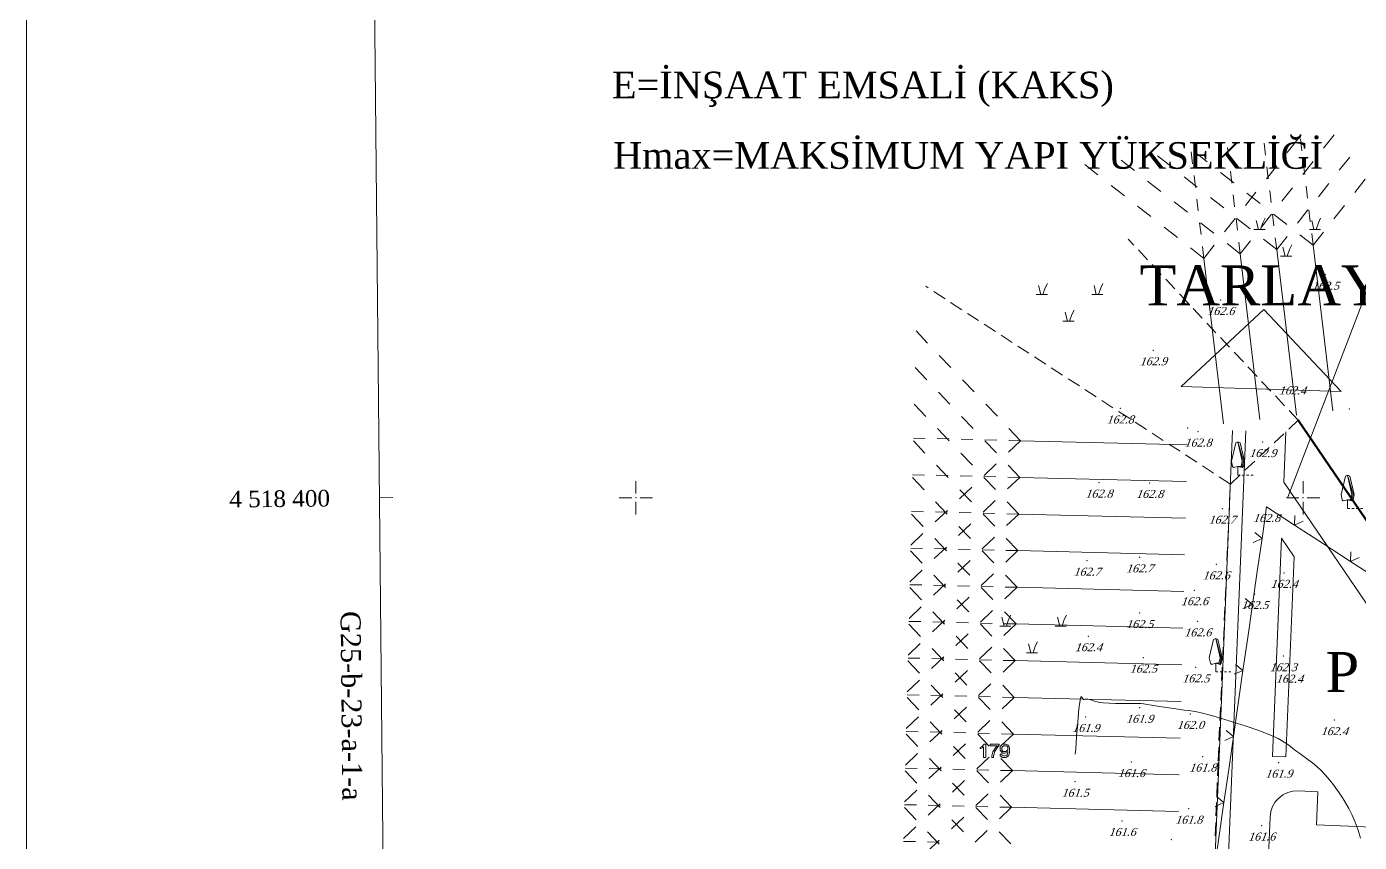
# Model space of a CAD drawing. Header units: millimetres. Extents: x 566284 to 574062, y 4517236 to 4521877.
# Drawn here: x 573396.2 to 573596, y 4518403.2 to 4518525.5 of the extents above; entities that cross this region are included whole.
import ezdxf

# ---------------------------------------------------------------- set-up
doc = ezdxf.new("R2010")
doc.units = ezdxf.units.MM
for name, color, linetype in [('ADAKENARI', 7, 'Continuous'), ('SINIR1000', 7, 'Continuous'), ('SM_EMSAL', 7, 'Continuous'), ('YAZI', 7, 'Continuous')]:
    doc.layers.add(name, color=color, linetype=linetype)
for name, color, linetype, lineweight in [('CiT', 18, 'Continuous', 0), ('EGRI_2M', 18, 'Continuous', 0), ('EKNOK', 1, 'Continuous', 0), ('GRID', 18, 'Continuous', 0), ('KAD_HATTAM', 1, 'Continuous', 0), ('KAD_NOKTA', 1, 'Continuous', 0), ('KALDIRIM', 18, 'Continuous', 0), ('KPAFTA', 18, 'Continuous', 0), ('NKOT', 1, 'Continuous', 0), ('NOKTA', 18, 'Continuous', 0), ('PAFTA', 18, 'Continuous', 0), ('SEMBOL', 18, 'Continuous', 0)]:
    doc.layers.add(name, color=color, linetype=linetype, lineweight=lineweight)
doc.layers.add('CIZPEN', color=171, linetype='Continuous', lineweight=0, plot=False)
doc.styles.get("Standard").update_dxf_attribs({"font": 'TimesNewRoman.ttf'})

# ---------------------------------------------------------------- blocks, each defined once
blk = doc.blocks.new('47')
at = {"layer": 'SEMBOL', "lineweight": 0}
for p, q in [((-4.33, 0.67), (-4.67, 2)), ((-3.67, 1.67), (-3.33, 2.33)), ((4, 0.67), (3.67, 2)), ((4.67, 1.67), (5, 2.33)), ((-5, 0.67), (-3.33, 0.67)), ((-4, 0.67), (-3.67, 1.67)), ((3.33, 0.67), (5, 0.67)), ((4.33, 0.67), (4.67, 1.67)), ((0.33, -2.33), (0.67, -1.67)), ((-1, -3.33), (0.67, -3.33)), ((-0.33, -3.33), (-0.67, -2)), ((0, -3.33), (0.33, -2.33))]:
    blk.add_line(p, q, dxfattribs=at)
blk = doc.blocks.new('43')
at = {"layer": 'SEMBOL', "lineweight": 0}
for p, q in [((-0.97, 2.1), (-0.32, 4.84)), ((-0.32, 4.84), (0, 5)), ((0, 5), (0.32, 4.84)), ((0.81, 2.1), (0, 5)), ((0, 5), (0.65, 2.1)), ((0.32, 4.84), (0.97, 2.1)), ((-0.81, 1.29), (-0.97, 2.1)), ((0.65, 2.1), (0.48, 1.29)), ((0.65, 1.29), (0.81, 2.1)), ((0.97, 2.1), (0.81, 1.29)), ((-0.65, 1.13), (-0.81, 1.29)), ((0, 1.29), (-0.65, 1.13)), ((0, 0), (0, 1.29)), ((0.65, 1.13), (0, 1.29)), ((0, 1.29), (0.65, 1.29)), ((0.32, 0), (0, 0)), ((0.81, 1.29), (0.65, 1.13)), ((0.97, 0), (0.65, 0)), ((1.61, 0), (1.29, 0)), ((2.26, 0), (1.94, 0))]:
    blk.add_line(p, q, dxfattribs=at)
blk = doc.blocks.new('240')
at = {"layer": 'GRID', "lineweight": 0}
for p, q in [((0, 2.5), (0, 0.625)), ((-2.5, 0), (-0.625, 0)), ((0.625, 0), (2.5, 0)), ((0, -0.625), (0, -2.5))]:
    blk.add_line(p, q, dxfattribs=at)
blk.add_point((0, 0), dxfattribs=at)

msp = doc.modelspace()

# ---------------------------------------------------------------- linework, layer by layer
at = {"layer": 'ADAKENARI', "lineweight": 70}
msp.add_line((573621.25, 4518415.78), (573586.8, 4518466.49), dxfattribs=at)
at = {"layer": 'ADAKENARI', "lineweight": 0}
msp.add_line((573573.1, 4518371.18), (573576.97, 4518464.94, 150.9), dxfattribs=at)
at = {"layer": 'CiT', "lineweight": 0}
for p, q in [((573581.38, 4518448.74), (573582.06, 4518453.48)), ((573582.06, 4518453.48), (573586.25, 4518450.76)), ((573586.25, 4518450.76), (573586.29, 4518452.19)), ((573580.28, 4518449.66), (573581.38, 4518448.74)), ((573587.55, 4518451.37), (573586.25, 4518450.76)), ((573586.25, 4518450.76), (573590.45, 4518448.03)), ((573581.38, 4518448.74), (573580.07, 4518448.17)), ((573580.67, 4518443.79), (573581.38, 4518448.74)), ((573590.45, 4518448.03), (573594.64, 4518445.3)), ((573594.64, 4518445.3), (573594.67, 4518446.73)), ((573595.93, 4518445.92), (573594.64, 4518445.3)), ((573579.95, 4518438.85), (573580.67, 4518443.79)), ((573594.64, 4518445.3), (573598.83, 4518442.58)), ((573578.85, 4518439.76), (573579.95, 4518438.85)), ((573579.95, 4518438.85), (573578.64, 4518438.28)), ((573579.24, 4518433.9), (573579.95, 4518438.85)), ((573578.53, 4518428.95), (573579.24, 4518433.9)), ((573577.43, 4518429.86), (573578.53, 4518428.95)), ((573578.53, 4518428.95), (573577.22, 4518428.38)), ((573577.82, 4518424), (573578.53, 4518428.95)), ((573577.1, 4518419.05), (573577.82, 4518424)), ((573576, 4518419.97), (573577.1, 4518419.05)), ((573577.1, 4518419.05), (573575.79, 4518418.48)), ((573576.39, 4518414.1), (573577.1, 4518419.05)), ((573575.68, 4518409.15), (573576.39, 4518414.1)), ((573574.58, 4518410.07), (573575.68, 4518409.15)), ((573575.68, 4518409.15), (573574.36, 4518408.58)), ((573574.96, 4518404.2), (573575.68, 4518409.15)), ((573574.25, 4518399.25), (573574.96, 4518404.2))]:
    msp.add_line(p, q, dxfattribs=at)
msp.add_point((573582.06, 4518453.48, 162.82), dxfattribs=at)
msp.add_point((573582.06, 4518453.48, 162.82), dxfattribs=at)
at = {"layer": 'CIZPEN', "lineweight": 0}
msp.add_lwpolyline([(573396.2, 4517973.69), (574062.19, 4517973.69), (574062.19, 4518863.67), (573396.2, 4518863.67), (573396.2, 4517973.69)], close=True, dxfattribs=at)
msp.add_lwpolyline([(573396.2, 4517973.69), (574062.19, 4517973.69), (574062.19, 4518863.67), (573396.2, 4518863.67), (573396.2, 4517973.69)], close=True, dxfattribs=at)
msp.add_lwpolyline([(573396.2, 4517973.69), (574062.19, 4517973.69), (574062.19, 4518863.67), (573396.2, 4518863.67), (573396.2, 4517973.69)], close=True, dxfattribs=at)
at = {"layer": 'EGRI_2M', "lineweight": 0, "elevation": 162}
msp.add_lwpolyline([(573596.16, 4518403.82), (573595.77, 4518405.03), (573595.34, 4518406.19), (573594.88, 4518407.27), (573594.38, 4518408.28), (573593.84, 4518409.22), (573593.28, 4518410.12), (573592.7, 4518410.97), (573592.1, 4518411.79), (573591.49, 4518412.56), (573590.87, 4518413.29), (573590.24, 4518413.97), (573589.59, 4518414.58), (573588.93, 4518415.13), (573588.27, 4518415.62), (573587.63, 4518416.07), (573587.03, 4518416.5), (573586.47, 4518416.91), (573585.95, 4518417.33), (573585.4, 4518417.76), (573584.71, 4518418.23), (573583.79, 4518418.74), (573582.53, 4518419.31), (573580.89, 4518419.94), (573579, 4518420.59), (573577.04, 4518421.23), (573575.19, 4518421.8), (573573.62, 4518422.25), (573572.46, 4518422.56), (573571.63, 4518422.75), (573570.99, 4518422.86), (573570.39, 4518422.94), (573569.7, 4518423.02), (573568.81, 4518423.14), (573567.78, 4518423.29), (573566.7, 4518423.45), (573565.69, 4518423.61), (573564.82, 4518423.75), (573564.17, 4518423.86), (573563.67, 4518423.94), (573563.23, 4518423.99), (573562.76, 4518424.01), (573562.16, 4518424.02), (573561.37, 4518424.02), (573560.43, 4518424.01), (573559.43, 4518424.02), (573558.45, 4518424.05), (573557.57, 4518424.12), (573556.85, 4518424.22), (573556.29, 4518424.36), (573555.85, 4518424.49), (573555.51, 4518424.6), (573555.25, 4518424.67), (573555.03, 4518424.68), (573554.86, 4518424.65), (573554.72, 4518424.63), (573554.6, 4518424.63), (573554.5, 4518424.71), (573554.41, 4518424.86), (573554.33, 4518424.99), (573554.24, 4518425.01), (573554.15, 4518424.78), (573554.05, 4518424.21), (573553.94, 4518423.22), (573553.82, 4518421.93), (573553.7, 4518420.52), (573553.59, 4518419.16), (573553.51, 4518418.02), (573553.45, 4518417.23), (573553.41, 4518416.74), (573553.39, 4518416.5), (573553.39, 4518416.41), (573553.39, 4518416.39)], dxfattribs=at)
at = {"layer": 'EKNOK', "lineweight": 0}
msp.add_line((573585.23, 4518454.97, 37.51), (573612.24, 4518525.46, 16.18), dxfattribs=at)
for p in [(573590.89, 4518488.3, 162.53), (573575.2, 4518484.53, 162.62), (573565.08, 4518476.98, 162.85), (573585.92, 4518472.61, 162.44), (573560.12, 4518468.25, 162.81), (573571.79, 4518464.78, 162.81), (573581.48, 4518463.21, 162.89), (573556.94, 4518457.13, 162.75), (573564.54, 4518457.09, 162.77), (573575.41, 4518453.22, 162.71), (573563.03, 4518445.92, 162.66), (573555.15, 4518445.42, 162.68), (573574.51, 4518444.87, 162.59), (573571.25, 4518441, 162.55), (573563.03, 4518437.57, 162.49), (573571.75, 4518436.32, 162.57), (573555.35, 4518434.1, 162.4), (573563.59, 4518430.88, 162.47), (573571.44, 4518429.42, 162.51), (573554.95, 4518421.99, 161.87), (573563.03, 4518423.36, 161.95), (573570.64, 4518422.44, 161.97), (573572.5, 4518416.05, 161.81), (573561.79, 4518415.22, 161.63), (573553.37, 4518412.26, 161.51), (573570.4, 4518408.23, 161.79), (573560.41, 4518406.39, 161.59), (573567.8, 4518403.6, 161.52)]:
    msp.add_point(p, dxfattribs=at)
at = {"layer": 'GRID', "lineweight": 0}
msp.add_line((573449.09, 4518454.87), (573451.09, 4518454.89), dxfattribs=at)
at = {"layer": 'KAD_HATTAM', "lineweight": 0}
for p, q in [((573562.17, 4518492.75), (573561.32, 4518493.65)), ((573564.22, 4518490.56), (573562.85, 4518492.02)), ((573566.27, 4518488.37), (573564.91, 4518489.83)), ((573568.33, 4518486.18), (573566.96, 4518487.64)), ((573531.35, 4518486.34), (573530.98, 4518486.58)), ((573533.87, 4518484.7), (573532.19, 4518485.79)), ((573570.38, 4518483.99), (573569.01, 4518485.45)), ((573536.39, 4518483.07), (573534.71, 4518484.16)), ((573538.9, 4518481.44), (573537.23, 4518482.52)), ((573572.43, 4518481.8), (573571.06, 4518483.26)), ((573541.42, 4518479.8), (573539.74, 4518480.89)), ((573574.48, 4518479.62), (573573.11, 4518481.07)), ((573543.93, 4518478.17), (573542.26, 4518479.26)), ((573546.45, 4518476.53), (573544.77, 4518477.62)), ((573576.53, 4518477.43), (573575.17, 4518478.89)), ((573548.97, 4518474.9), (573547.29, 4518475.99)), ((573578.59, 4518475.24), (573577.22, 4518476.7)), ((573551.48, 4518473.26), (573549.8, 4518474.35)), ((573580.64, 4518473.05), (573579.27, 4518474.51)), ((573554, 4518471.63), (573552.32, 4518472.72)), ((573582.69, 4518470.86), (573581.32, 4518472.32)), ((573556.51, 4518470), (573554.84, 4518471.09)), ((573559.03, 4518468.36), (573557.35, 4518469.45)), ((573584.74, 4518468.67), (573583.38, 4518470.13)), ((573561.55, 4518466.73), (573559.87, 4518467.82)), ((573586.8, 4518466.49), (573585.43, 4518467.95)), ((573564.06, 4518465.09), (573562.38, 4518466.18)), ((573585.38, 4518465.15), (573586.8, 4518466.49)), ((573587.53, 4518465.41), (573586.8, 4518466.49)), ((573566.58, 4518463.46), (573564.9, 4518464.55)), ((573583.19, 4518463.09), (573584.65, 4518464.46)), ((573589.21, 4518462.93), (573588.09, 4518464.58)), ((573569.09, 4518461.83), (573567.42, 4518462.91)), ((573581.01, 4518461.04), (573582.46, 4518462.41)), ((573590.9, 4518460.44), (573589.78, 4518462.1)), ((573571.61, 4518460.19), (573569.93, 4518461.28)), ((573574.12, 4518458.56), (573572.45, 4518459.65)), ((573578.82, 4518458.98), (573580.28, 4518460.35)), ((573592.59, 4518457.96), (573591.46, 4518459.62)), ((573576.64, 4518456.92), (573574.96, 4518458.01)), ((573576.64, 4518456.92), (573578.1, 4518458.29)), ((573576.53, 4518454.44), (573576.62, 4518456.44)), ((573594.27, 4518455.48), (573593.15, 4518457.14)), ((573576.4, 4518451.44), (573576.49, 4518453.44)), ((573595.96, 4518453), (573594.83, 4518454.65)), ((573576.26, 4518448.45), (573576.35, 4518450.44)), ((573576.13, 4518445.45), (573576.22, 4518447.45)), ((573576, 4518442.45), (573576.09, 4518444.45)), ((573575.87, 4518439.45), (573575.95, 4518441.45)), ((573575.73, 4518436.46), (573575.82, 4518438.46)), ((573575.6, 4518433.46), (573575.69, 4518435.46)), ((573575.47, 4518430.46), (573575.56, 4518432.46)), ((573575.33, 4518427.47), (573575.42, 4518429.46)), ((573575.2, 4518424.47), (573575.29, 4518426.47)), ((573575.07, 4518421.47), (573575.16, 4518423.47)), ((573574.93, 4518418.47), (573575.02, 4518420.47)), ((573539.13, 4518417.4), (573539.38, 4518417.49)), ((573539.38, 4518417.49), (573539.63, 4518417.82)), ((573539.63, 4518417.49), (573539.54, 4518417.4)), ((573539.63, 4518417.82), (573539.71, 4518417.9)), ((573539.63, 4518415.9), (573539.63, 4518417.49)), ((573539.71, 4518417.9), (573539.96, 4518417.9)), ((573539.96, 4518417.9), (573539.96, 4518415.9)), ((573540.63, 4518417.65), (573540.63, 4518417.9)), ((573540.63, 4518417.9), (573541.96, 4518417.9)), ((573541.71, 4518417.65), (573540.63, 4518417.65)), ((573541.04, 4518416.74), (573541.54, 4518417.49)), ((573541.79, 4518417.49), (573541.29, 4518416.74)), ((573541.54, 4518417.49), (573541.71, 4518417.65)), ((573541.96, 4518417.74), (573541.79, 4518417.49)), ((573541.96, 4518417.9), (573541.96, 4518417.74)), ((573542.13, 4518417.57), (573542.46, 4518417.9)), ((573542.13, 4518417.24), (573542.13, 4518417.57)), ((573542.63, 4518417.65), (573542.38, 4518417.4)), ((573542.46, 4518417.9), (573542.79, 4518417.9)), ((573542.79, 4518417.65), (573542.63, 4518417.65)), ((573542.79, 4518417.9), (573542.96, 4518417.9)), ((573543.13, 4518417.65), (573542.79, 4518417.65)), ((573542.96, 4518417.9), (573543.38, 4518417.74)), ((573543.29, 4518417.49), (573543.13, 4518417.65)), ((573543.29, 4518417.24), (573543.29, 4518417.49)), ((573543.38, 4518417.74), (573543.54, 4518417.32)), ((573574.8, 4518415.48), (573574.89, 4518417.48)), ((573539.13, 4518417.24), (573539.13, 4518417.4)), ((573539.21, 4518417.24), (573539.13, 4518417.24)), ((573539.54, 4518417.4), (573539.21, 4518417.24)), ((573539.96, 4518415.9), (573539.63, 4518415.9)), ((573540.88, 4518416.15), (573541.04, 4518416.74)), ((573540.88, 4518415.9), (573540.88, 4518416.15)), ((573541.13, 4518415.9), (573540.88, 4518415.9)), ((573541.21, 4518416.4), (573541.13, 4518416.15)), ((573541.13, 4518416.15), (573541.13, 4518415.9)), ((573541.29, 4518416.74), (573541.21, 4518416.4)), ((573542.13, 4518416.99), (573542.13, 4518417.24)), ((573542.46, 4518416.57), (573542.13, 4518416.99)), ((573542.13, 4518416.4), (573542.38, 4518416.4)), ((573542.13, 4518416.15), (573542.13, 4518416.4)), ((573542.13, 4518416.4), (573542.13, 4518416.4)), ((573542.46, 4518415.9), (573542.13, 4518416.15)), ((573542.38, 4518417.4), (573542.38, 4518417.24)), ((573542.38, 4518417.24), (573542.38, 4518417.07)), ((573542.38, 4518417.07), (573542.54, 4518416.82)), ((573542.38, 4518416.4), (573542.38, 4518416.24)), ((573542.38, 4518416.24), (573542.63, 4518416.15)), ((573542.71, 4518416.57), (573542.46, 4518416.57)), ((573542.71, 4518415.9), (573542.46, 4518415.9)), ((573542.54, 4518416.82), (573542.79, 4518416.82)), ((573542.63, 4518416.15), (573542.71, 4518416.15)), ((573542.88, 4518416.57), (573542.71, 4518416.57)), ((573542.71, 4518416.15), (573542.88, 4518416.15)), ((573542.96, 4518415.9), (573542.71, 4518415.9)), ((573542.79, 4518416.82), (573542.96, 4518416.82)), ((573543.21, 4518416.74), (573542.88, 4518416.57)), ((573542.88, 4518416.15), (573543.13, 4518416.24)), ((573542.96, 4518416.82), (573543.29, 4518417.07)), ((573543.38, 4518416.15), (573542.96, 4518415.9)), ((573543.13, 4518416.24), (573543.21, 4518416.4)), ((573543.29, 4518416.82), (573543.21, 4518416.74)), ((573543.21, 4518416.4), (573543.29, 4518416.65)), ((573543.29, 4518417.07), (573543.29, 4518417.24)), ((573543.29, 4518417.24), (573543.29, 4518417.24)), ((573543.29, 4518416.74), (573543.29, 4518416.82)), ((573543.29, 4518416.82), (573543.29, 4518416.82)), ((573543.29, 4518416.65), (573543.29, 4518416.74)), ((573543.54, 4518416.57), (573543.38, 4518416.15)), ((573543.54, 4518417.32), (573543.54, 4518416.99)), ((573543.54, 4518416.99), (573543.54, 4518416.57)), ((573574.71, 4518413.15), (573574.79, 4518415.15)), ((573574.6, 4518410.15), (573574.67, 4518412.15)), ((573574.48, 4518407.16), (573574.56, 4518409.15)), ((573574.37, 4518404.16), (573574.44, 4518406.16))]:
    msp.add_line(p, q, dxfattribs=at)
at = {"layer": 'KAD_NOKTA', "lineweight": 0}
for p in [(573586.8, 4518466.49), (573576.64, 4518456.92), (573574.8, 4518415.48)]:
    msp.add_point(p, dxfattribs=at)
at = {"layer": 'KALDIRIM', "lineweight": 0}
for p, q in [((573575.1, 4518371.16), (573578.97, 4518464.9, 150.78)), ((573584.97, 4518464.77, 150.41), (573584.66, 4518457.18, 138.22)), ((573614.52, 4518413.22), (573584.66, 4518457.18, 148.04)), ((573584.31, 4518448.79, 124.75), (573582.96, 4518416.07, 72.21)), ((573586.2, 4518446.01, 115.99), (573584.31, 4518448.79, 124.75)), ((573586.2, 4518446.01, 115.99), (573584.96, 4518415.99, 48.51)), ((573584.96, 4518415.99, 48.51), (573582.96, 4518416.07, 51.22)), ((573589.75, 4518410.78, 46.81), (573586.84, 4518410.9, 51.22)), ((573589.75, 4518410.78, 46.81), (573589.54, 4518405.79, 56.16)), ((573582.58, 4518406.98, 72.21), (573581.1, 4518371.11, 0)), ((573609.52, 4518404.96, 19.84), (573589.54, 4518405.79, 56.16))]:
    msp.add_line(p, q, dxfattribs=at)
msp.add_arc((573586.67, 4518406.81), 4.09, 87.634, 177.634, dxfattribs=at)
at = {"layer": 'NOKTA', "lineweight": 0}
for p in [(573582.06, 4518453.49, 162.82), (573584.69, 4518443.6, 162.41), (573580.28, 4518440.42, 162.5), (573584.56, 4518431.11, 162.25), (573585.48, 4518429.37, 162.4), (573592.21, 4518421.51, 162.39), (573583.9, 4518415.13, 161.85), (573581.32, 4518405.7, 161.57)]:
    msp.add_point(p, dxfattribs=at)
at = {"layer": 'PAFTA', "lineweight": 0}
msp.add_line((573446.01, 4518770.58), (573452.79, 4518076.5), dxfattribs=at)
at = {"layer": 'SINIR1000', "lineweight": 0}
for p, q in [((573576.44, 4518505.61), (573576.23, 4518507.38)), ((573581.9, 4518506.26), (573581.69, 4518508.03)), ((573585.16, 4518506.64), (573586.73, 4518508.63)), ((573587.36, 4518506.9), (573587.15, 4518508.68)), ((573590.62, 4518507.29), (573592.19, 4518509.27)), ((573562.25, 4518503.92), (573560.27, 4518505.49)), ((573567.71, 4518504.57), (573565.73, 4518506.13)), ((573570.98, 4518504.96), (573570.77, 4518506.73)), ((573573.17, 4518505.22), (573571.19, 4518506.78)), ((573592.96, 4518503.97), (573594.52, 4518505.95)), ((573556.79, 4518503.28), (573554.81, 4518504.84)), ((573577.14, 4518502.09), (573575.16, 4518503.66)), ((573576.86, 4518502.06), (573576.65, 4518503.83)), ((573582.04, 4518502.67), (573583.6, 4518504.66)), ((573582.32, 4518502.71), (573582.11, 4518504.48)), ((573587.5, 4518503.32), (573589.06, 4518505.31)), ((573587.78, 4518503.36), (573587.57, 4518505.13)), ((573560.76, 4518500.15), (573558.77, 4518501.71)), ((573566.22, 4518500.8), (573564.24, 4518502.36)), ((573571.68, 4518501.45), (573569.7, 4518503.01)), ((573571.4, 4518501.41), (573571.19, 4518503.19)), ((573588.2, 4518499.81), (573587.99, 4518501.58)), ((573589.83, 4518500), (573591.4, 4518501.99)), ((573595.3, 4518500.65), (573596.86, 4518502.64)), ((573571.82, 4518497.87), (573571.61, 4518499.64)), ((573575.65, 4518498.32), (573573.66, 4518499.88)), ((573577.28, 4518498.51), (573577.07, 4518500.29)), ((573578.91, 4518498.71), (573580.47, 4518500.69)), ((573581.11, 4518498.97), (573579.13, 4518500.53)), ((573582.74, 4518499.16), (573582.53, 4518500.94)), ((573584.37, 4518499.36), (573585.94, 4518501.34)), ((573564.72, 4518497.02), (573562.74, 4518498.59)), ((573570.19, 4518497.67), (573568.2, 4518499.24)), ((573581.25, 4518495.39), (573582.81, 4518497.37)), ((573583.16, 4518495.62), (573582.95, 4518497.39)), ((573585.08, 4518495.84), (573583.09, 4518497.41)), ((573586.71, 4518496.04), (573588.27, 4518498.02)), ((573588.62, 4518496.26), (573588.41, 4518498.04)), ((573592.17, 4518496.68), (573593.73, 4518498.67)), ((573568.69, 4518493.9), (573566.71, 4518495.46)), ((573572.24, 4518494.32), (573572.03, 4518496.09)), ((573574.15, 4518494.55), (573572.17, 4518496.11)), ((573575.78, 4518494.74), (573577.35, 4518496.72)), ((573577.7, 4518494.97), (573577.49, 4518496.74)), ((573579.62, 4518495.19), (573577.63, 4518496.76)), ((573578.12, 4518491.42), (573579.68, 4518493.4)), ((573583.58, 4518492.07), (573581.6, 4518493.63)), ((573583.58, 4518492.07), (573583.37, 4518493.84)), ((573583.58, 4518492.07), (573585.15, 4518494.05)), ((573589.04, 4518492.72), (573587.06, 4518494.28)), ((573589.04, 4518492.72), (573588.83, 4518494.49)), ((573589.04, 4518492.72), (573590.61, 4518494.7)), ((573572.66, 4518490.77), (573570.68, 4518492.34)), ((573572.66, 4518490.77), (573572.45, 4518492.55)), ((573572.66, 4518490.77), (573574.22, 4518492.76)), ((573578.12, 4518491.42), (573576.14, 4518492.98)), ((573578.12, 4518491.42), (573577.91, 4518493.19)), ((573578.12, 4518491.42), (573581.07, 4518466.59)), ((573583.58, 4518492.07), (573586.53, 4518467.24)), ((573589.04, 4518492.72), (573591.99, 4518467.89)), ((573572.66, 4518490.77), (573575.6, 4518465.95)), ((573531.26, 4518478.05), (573529.52, 4518479.88)), ((573534.74, 4518474.39), (573533, 4518476.22)), ((573531.13, 4518472.55), (573529.38, 4518474.38)), ((573538.23, 4518470.74), (573536.48, 4518472.57)), ((573534.61, 4518468.9), (573532.87, 4518470.72)), ((573530.99, 4518467.05), (573529.25, 4518468.88)), ((573541.71, 4518467.08), (573539.97, 4518468.91)), ((573538.09, 4518465.24), (573536.35, 4518467.07)), ((573530.91, 4518463.77), (573529.13, 4518463.81)), ((573534.48, 4518463.68), (573532.7, 4518463.73)), ((573534.47, 4518463.4), (573532.73, 4518465.23)), ((573538.05, 4518463.6), (573536.27, 4518463.64)), ((573541.57, 4518461.58), (573539.83, 4518463.41)), ((573541.62, 4518463.51), (573539.84, 4518463.55)), ((573545.19, 4518463.42), (573543.36, 4518461.68)), ((573545.19, 4518463.42), (573543.41, 4518463.47)), ((573545.19, 4518463.42), (573543.45, 4518465.25)), ((573545.19, 4518463.42), (573570.18, 4518462.81)), ((573530.86, 4518461.56), (573529.12, 4518463.38)), ((573537.96, 4518459.74), (573536.22, 4518461.57)), ((573534.34, 4518457.9), (573532.6, 4518459.73)), ((573541.53, 4518459.94), (573539.71, 4518458.2)), ((573545.06, 4518457.92), (573543.32, 4518459.75)), ((573530.72, 4518456.06), (573528.98, 4518457.89)), ((573530.78, 4518458.27), (573528.99, 4518458.32)), ((573534.35, 4518458.18), (573532.56, 4518458.23)), ((573537.92, 4518458.1), (573536.13, 4518458.14)), ((573541.49, 4518458.01), (573539.7, 4518458.05)), ((573541.44, 4518456.08), (573539.7, 4518457.91)), ((573545.06, 4518457.92), (573543.23, 4518456.18)), ((573545.06, 4518457.92), (573543.27, 4518457.97)), ((573545.06, 4518457.92), (573570.05, 4518457.31)), ((573537.88, 4518456.45), (573536.05, 4518454.71)), ((573537.82, 4518454.24), (573536.08, 4518456.07)), ((573534.21, 4518452.4), (573532.46, 4518454.23)), ((573541.4, 4518454.44), (573539.57, 4518452.7)), ((573544.92, 4518452.42), (573543.18, 4518454.25)), ((573530.59, 4518450.56), (573528.85, 4518452.39)), ((573530.64, 4518452.77), (573528.86, 4518452.82)), ((573534.22, 4518452.97), (573532.39, 4518451.23)), ((573534.21, 4518452.69), (573532.43, 4518452.73)), ((573537.78, 4518452.6), (573536, 4518452.64)), ((573541.35, 4518452.51), (573539.57, 4518452.56)), ((573541.31, 4518450.58), (573539.57, 4518452.41)), ((573544.92, 4518452.42), (573543.1, 4518450.68)), ((573544.92, 4518452.42), (573543.14, 4518452.47)), ((573544.92, 4518452.42), (573569.92, 4518451.82)), ((573530.56, 4518449.49), (573528.73, 4518447.75)), ((573537.74, 4518450.96), (573535.91, 4518449.21)), ((573537.69, 4518448.74), (573535.95, 4518450.57)), ((573534.09, 4518447.47), (573532.26, 4518445.73)), ((573534.07, 4518446.9), (573532.33, 4518448.73)), ((573541.27, 4518448.94), (573539.44, 4518447.2)), ((573544.79, 4518446.93), (573543.05, 4518448.76)), ((573530.45, 4518445.06), (573528.71, 4518446.89)), ((573530.51, 4518447.27), (573528.72, 4518447.32)), ((573534.08, 4518447.19), (573532.29, 4518447.23)), ((573537.61, 4518445.46), (573535.78, 4518443.72)), ((573537.65, 4518447.1), (573535.86, 4518447.14)), ((573541.22, 4518447.01), (573539.43, 4518447.06)), ((573541.17, 4518445.09), (573539.43, 4518446.91)), ((573544.79, 4518446.93), (573542.96, 4518445.18)), ((573544.79, 4518446.93), (573543, 4518446.97)), ((573544.79, 4518446.93), (573569.78, 4518446.32)), ((573530.43, 4518443.99), (573528.6, 4518442.25)), ((573537.56, 4518443.24), (573535.81, 4518445.07)), ((573541.13, 4518443.44), (573539.3, 4518441.7)), ((573530.37, 4518441.78), (573528.59, 4518441.82)), ((573533.95, 4518441.97), (573532.12, 4518440.23)), ((573533.94, 4518441.69), (573532.16, 4518441.73)), ((573533.94, 4518441.4), (573532.2, 4518443.23)), ((573537.52, 4518441.6), (573535.73, 4518441.65)), ((573541.09, 4518441.52), (573539.3, 4518441.56)), ((573544.66, 4518441.43), (573542.87, 4518441.47)), ((573544.66, 4518441.43), (573542.91, 4518443.26)), ((573530.32, 4518439.56), (573528.58, 4518441.39)), ((573537.48, 4518439.96), (573535.65, 4518438.22)), ((573537.42, 4518437.75), (573535.68, 4518439.57)), ((573541.04, 4518439.59), (573539.3, 4518441.42)), ((573544.66, 4518441.43), (573542.83, 4518439.69)), ((573544.66, 4518441.43), (573569.65, 4518440.82)), ((573530.29, 4518438.49), (573528.47, 4518436.75)), ((573533.8, 4518435.91), (573532.06, 4518437.73)), ((573541, 4518437.94), (573539.17, 4518436.2)), ((573544.52, 4518435.93), (573542.78, 4518437.76)), ((573530.19, 4518434.06), (573528.44, 4518435.89)), ((573530.24, 4518436.28), (573528.46, 4518436.32)), ((573533.82, 4518436.48), (573531.99, 4518434.73)), ((573533.81, 4518436.19), (573532.03, 4518436.23)), ((573537.38, 4518436.1), (573535.6, 4518436.15)), ((573540.9, 4518434.09), (573539.16, 4518435.92)), ((573540.95, 4518436.02), (573539.17, 4518436.06)), ((573544.52, 4518435.93), (573542.69, 4518434.19)), ((573544.52, 4518435.93), (573542.74, 4518435.97)), ((573544.52, 4518435.93), (573569.51, 4518435.32)), ((573537.34, 4518434.46), (573535.51, 4518432.72)), ((573537.29, 4518432.25), (573535.55, 4518434.08)), ((573530.16, 4518432.99), (573528.33, 4518431.25)), ((573533.67, 4518430.41), (573531.93, 4518432.24)), ((573540.86, 4518432.45), (573539.04, 4518430.7)), ((573544.39, 4518430.43), (573542.65, 4518432.26)), ((573530.05, 4518428.57), (573528.31, 4518430.39)), ((573530.11, 4518430.78), (573528.32, 4518430.82)), ((573533.68, 4518430.98), (573531.85, 4518429.24)), ((573533.68, 4518430.69), (573531.89, 4518430.74)), ((573537.25, 4518430.61), (573535.46, 4518430.65)), ((573540.82, 4518430.52), (573539.03, 4518430.56)), ((573540.77, 4518428.59), (573539.03, 4518430.42)), ((573544.39, 4518430.43), (573542.56, 4518428.69)), ((573544.39, 4518430.43), (573542.6, 4518430.47)), ((573544.39, 4518430.43), (573569.38, 4518429.82)), ((573530.03, 4518427.49), (573528.2, 4518425.75)), ((573537.21, 4518428.96), (573535.38, 4518427.22)), ((573537.15, 4518426.75), (573535.41, 4518428.58)), ((573533.55, 4518425.48), (573531.72, 4518423.74)), ((573533.54, 4518424.91), (573531.79, 4518426.74)), ((573540.73, 4518426.95), (573538.9, 4518425.21)), ((573544.25, 4518424.93), (573542.51, 4518426.76)), ((573529.92, 4518423.07), (573528.18, 4518424.9)), ((573529.97, 4518425.28), (573528.19, 4518425.32)), ((573533.54, 4518425.19), (573531.76, 4518425.24)), ((573537.07, 4518423.46), (573535.24, 4518421.72)), ((573537.11, 4518425.11), (573535.33, 4518425.15)), ((573540.64, 4518423.09), (573538.89, 4518424.92)), ((573540.68, 4518425.02), (573538.9, 4518425.06)), ((573544.25, 4518424.93), (573542.42, 4518423.19)), ((573544.25, 4518424.93), (573542.47, 4518424.98)), ((573544.25, 4518424.93), (573569.25, 4518424.32)), ((573529.89, 4518422), (573528.06, 4518420.25)), ((573537.02, 4518421.25), (573535.28, 4518423.08)), ((573529.84, 4518419.78), (573528.05, 4518419.83)), ((573533.42, 4518419.98), (573531.59, 4518418.24)), ((573533.41, 4518419.7), (573531.62, 4518419.74)), ((573533.4, 4518419.41), (573531.66, 4518421.24)), ((573536.98, 4518419.61), (573535.19, 4518419.65)), ((573540.55, 4518419.52), (573538.76, 4518419.57)), ((573540.6, 4518421.45), (573538.77, 4518419.71)), ((573544.12, 4518419.43), (573542.33, 4518419.48)), ((573544.12, 4518419.43), (573542.38, 4518421.26)), ((573529.78, 4518417.57), (573528.04, 4518419.4)), ((573536.94, 4518417.97), (573535.11, 4518416.22)), ((573536.88, 4518415.75), (573535.14, 4518417.58)), ((573540.5, 4518417.59), (573538.76, 4518419.42)), ((573544.12, 4518419.43), (573542.29, 4518417.69)), ((573544.12, 4518419.43), (573569.11, 4518418.83)), ((573529.76, 4518416.5), (573527.93, 4518414.76)), ((573533.27, 4518413.91), (573531.53, 4518415.74)), ((573540.46, 4518415.95), (573538.63, 4518414.21)), ((573543.99, 4518413.94), (573542.24, 4518415.76)), ((573529.65, 4518412.07), (573527.91, 4518413.9)), ((573529.7, 4518414.28), (573527.92, 4518414.33)), ((573533.28, 4518414.48), (573531.45, 4518412.74)), ((573533.27, 4518414.2), (573531.49, 4518414.24)), ((573536.84, 4518414.11), (573535.06, 4518414.15)), ((573540.41, 4518414.02), (573538.63, 4518414.07)), ((573540.37, 4518412.1), (573538.63, 4518413.92)), ((573543.99, 4518413.94), (573542.16, 4518412.19)), ((573543.99, 4518413.94), (573542.2, 4518413.98)), ((573543.99, 4518413.94), (573568.98, 4518413.33)), ((573536.8, 4518412.47), (573534.98, 4518410.73)), ((573536.75, 4518410.25), (573535.01, 4518412.08)), ((573529.62, 4518411), (573527.8, 4518409.26)), ((573533.13, 4518408.41), (573531.39, 4518410.24)), ((573540.33, 4518410.45), (573538.5, 4518408.71)), ((573543.85, 4518408.44), (573542.11, 4518410.27)), ((573529.52, 4518406.57), (573527.77, 4518408.4)), ((573529.57, 4518408.79), (573527.78, 4518408.83)), ((573533.15, 4518408.98), (573531.32, 4518407.24)), ((573533.14, 4518408.7), (573531.35, 4518408.74)), ((573536.71, 4518408.61), (573534.93, 4518408.66)), ((573540.23, 4518406.6), (573538.49, 4518408.43)), ((573540.28, 4518408.52), (573538.5, 4518408.57)), ((573543.85, 4518408.44), (573542.02, 4518406.7)), ((573543.85, 4518408.44), (573542.07, 4518408.48)), ((573543.85, 4518408.44), (573568.84, 4518407.83)), ((573529.49, 4518405.5), (573527.66, 4518403.76)), ((573536.67, 4518406.97), (573534.84, 4518405.23)), ((573536.62, 4518404.76), (573534.87, 4518406.58)), ((573533.01, 4518403.49), (573531.18, 4518401.74)), ((573533, 4518402.92), (573531.26, 4518404.74)), ((573540.19, 4518404.95), (573538.37, 4518403.21)), ((573543.72, 4518402.94), (573541.98, 4518404.77)), ((573529.44, 4518403.29), (573527.65, 4518403.33)), ((573533.01, 4518403.2), (573531.22, 4518403.24))]:
    msp.add_line(p, q, dxfattribs=at)
for p in [(573594.47, 4518468.19, 147.29), (573594.47, 4518468.19, 147.29), (573570.25, 4518465.31, 151.54), (573570.25, 4518465.31, 151.54)]:
    msp.add_point(p, dxfattribs=at)
at = {"layer": 'YAZI', "lineweight": 0}
for p, q in [((573581.66, 4518483.1), (573569.27, 4518471.57)), ((573593.26, 4518470.78), (573581.66, 4518483.1)), ((573569.27, 4518471.57), (573593.26, 4518470.78))]:
    msp.add_line(p, q, dxfattribs=at)

# ---------------------------------------------------------------- block references
at = {"layer": 'GRID', "lineweight": 0}
for p in [(573487.54, 4518454.87), (573587.54, 4518454.87)]:
    msp.add_blockref('240', p, dxfattribs=at)
at = {"layer": 'SEMBOL', "lineweight": 0}
for name, p in [('47', (573585.16, 4518494.44, 27.08)), ('47', (573552.54, 4518484.68, 33.05)), ('43', (573577.78, 4518458.26, 37.01)), ('43', (573594.21, 4518453.26, 46.18)), ('47', (573547.07, 4518434.93, 40.91)), ('43', (573574.45, 4518428.74, 49.11))]:
    msp.add_blockref(name, p, dxfattribs=at)

# ---------------------------------------------------------------- texts
at = {"layer": 'KPAFTA', "lineweight": 0}
msp.add_text('G25-b-23-a-1-a', height=3, rotation=270.5595, dxfattribs=at).set_placement((573443.26, 4518437.86))
at = {"layer": 'NKOT', "lineweight": 0, "oblique": 20}
for s, p in [('162.5', (573588.83, 4518486.05)), ('162.6', (573573.15, 4518482.28)), ('162.9', (573563.02, 4518474.73)), ('162.4', (573583.87, 4518470.36)), ('162.8', (573558.06, 4518466)), ('162.8', (573569.74, 4518462.53)), ('162.9', (573579.43, 4518460.96)), ('162.8', (573554.88, 4518454.88)), ('162.8', (573562.48, 4518454.84)), ('162.7', (573573.35, 4518450.97)), ('162.8', (573580.01, 4518451.23)), ('162.7', (573553.1, 4518443.17)), ('162.7', (573560.98, 4518443.67)), ('162.6', (573572.45, 4518442.62)), ('162.4', (573582.64, 4518441.35)), ('162.6', (573569.19, 4518438.75)), ('162.5', (573578.22, 4518438.17)), ('162.5', (573560.98, 4518435.32)), ('162.6', (573569.69, 4518434.07)), ('162.4', (573553.29, 4518431.85)), ('162.5', (573561.53, 4518428.63)), ('162.3', (573582.5, 4518428.85)), ('162.5', (573569.39, 4518427.17)), ('162.4', (573583.43, 4518427.12)), ('161.9', (573560.98, 4518421.11)), ('161.9', (573552.9, 4518419.74)), ('162.0', (573568.58, 4518420.19)), ('162.4', (573590.16, 4518419.26)), ('161.6', (573559.74, 4518412.97)), ('161.8', (573570.44, 4518413.8)), ('161.9', (573581.84, 4518412.88)), ('161.5', (573551.31, 4518410.01)), ('161.8', (573568.34, 4518405.98)), ('161.6', (573558.36, 4518404.14)), ('161.6', (573579.27, 4518403.45))]:
    msp.add_text(s, height=1.2, dxfattribs=at).set_placement(p)
at = {"layer": 'PAFTA', "lineweight": 0}
msp.add_text('4 518 400', height=2.5, rotation=0.5595, dxfattribs=at).set_placement((573426.59, 4518453.4))
at = {"layer": 'SM_EMSAL', "lineweight": 0}
for s, p in [('E=İNŞAAT EMSALİ (KAKS)', (573483.94, 4518514.77)), ('Hmax=MAKSİMUM YAPI YÜKSEKLİĞİ', (573484.1, 4518504.2))]:
    msp.add_text(s, height=4, dxfattribs=at).set_placement(p)
at = {"layer": 'YAZI', "lineweight": 0}
for s, p in [('TARLAYA', (573563.01, 4518483.71)), ('P', (573590.91, 4518425.73))]:
    msp.add_text(s, height=6, dxfattribs=at).set_placement(p)

doc.saveas('drawing.dxf')
